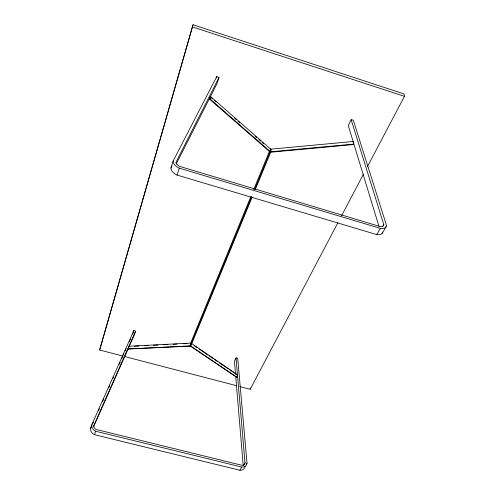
<?xml version="1.0" encoding="UTF-8"?>
<svg xmlns="http://www.w3.org/2000/svg" width="495" height="495" viewBox="0 0 495 495"><rect width="100%" height="100%" fill="white"/><g stroke="black" fill="none" stroke-linecap="round" stroke-linejoin="round"><path stroke-width="0.74" d="M245.143 466.395A6.466 5.204 33.8 0 1 239.871 470.25L94.526 434.703A6.967 5.798 13.6 0 1 90.597 428.447L91.674 424.957L133.873 330.536L135.562 331.18L93.679 425.867A4.944 4.102 13.8 0 0 95.912 429.4L242.024 465.312A4.492 3.595 33.6 0 0 245.025 463.128L236.028 357.916L237.711 358.17L247.011 463.209L246.263 464.483M270.499 151.786L270.666 149.168L210.653 96.55L210.282 96.896L209.812 99.384L270.307 152.256L353.467 144.571L353.442 144.113L270.499 151.786L210.183 99.037L210.653 96.55M255.309 189.517L270.883 151.748L271.05 149.131L270.394 148.927L270.227 151.55L254.678 189.331M376.738 234.587L380.346 228.374A9.071 4.894 27.9 0 0 386.434 225.213L353.306 120.198L351.147 119.679L383.829 224.823A6.262 3.385 27.9 0 1 380.37 226.611L179.4 166.314A6.973 3.941 18.9 0 1 175.929 162.354L219.007 77.48L216.742 76.589L173.089 161.092L170.948 168.022A9.801 5.612 18.9 0 0 177.055 175.063L376.738 234.587A9.003 4.925 28 0 0 382.771 232.081M239.772 386.546L250.204 389.268L250.303 387.944M190.977 343.085L128.873 346.24L128.236 348.975L190.433 346.141L237.247 377.58L237.489 374.795L191.615 343.518M236.969 377.753L237.154 375.668M237.247 377.58L190.55 345.844L190.866 343.771M252.079 197.356L190.662 346.296L190.136 346.154L190.556 343.388L250.73 196.831M128.335 349.253L128.873 346.24M122.735 356.029L99.631 350.002L193.031 24.75L403.994 93.92L404.452 96.339L367.414 166.667M99.631 350.002L193.031 24.75M93.264 426.832L93.697 425.44M94.526 434.703L95.634 431.238A7.004 5.81 13.8 0 1 91.674 424.957M177.055 175.063L179.252 168.139A9.875 5.587 18.9 0 1 173.089 161.092M132.722 334.057L133.873 330.536M216.284 78L216.742 76.589M135.562 331.18L134.405 334.7L93.549 426.814M219.007 77.48L216.915 83.841L176.183 164.043M253.663 189.684L269.515 151.074M190.136 346.154L251.745 196.459M90.597 428.447L91.853 425.626M92.485 424.221L93.425 422.105M98.456 410.838L99.396 408.721M102.545 401.68L103.802 398.859M108.832 387.591L109.772 385.475M112.916 378.434L113.547 377.023M119.208 364.345L120.149 362.235M121.721 358.714L122.661 356.598M123.292 355.187L123.923 353.783M125.179 350.961L126.12 348.851M129.269 341.804L130.525 338.988M236.028 357.916L234.42 361.239L235.527 374.331M351.147 119.679L348.282 125.612L378.904 226.209M170.948 168.022L172.006 165.967M250.204 389.268L337.936 222.657M341.531 215.832L363.46 174.178M239.871 470.25L241.721 467.063A6.503 5.204 33.6 0 0 247.011 463.209M243.62 465.306L245.105 462.757M382.777 226.314L383.854 224.458M382.251 233.275L386.205 226.531M209.812 99.384L210.183 99.037M237.489 374.795L234.673 373.242M270.666 149.168L353.226 141.483L353.467 144.571M134.318 346.246L138.903 346.017M144.249 345.745L148.073 345.547M153.419 345.275L158.004 345.046M163.35 344.774L167.935 344.539M173.281 344.266L177.105 344.075M183.212 343.765L187.036 343.567M128.236 348.975L190.55 345.844M95.634 431.238L241.721 467.063M124.226 356.419L236.789 385.766M179.252 168.139L380.346 228.374M270.227 151.55L270.883 151.748M192.468 26.928L404.452 96.339M194.028 345.541L197.202 347.707M199.108 349L207.999 355.064M209.274 355.93L213.079 358.522M214.354 359.389L217.528 361.554M219.434 362.854L228.325 368.911M229.593 369.777L233.405 372.376M210.282 96.896L212.596 98.926M214.335 100.448L216.067 101.97M234.593 118.194L236.325 119.716M238.064 121.238L239.797 122.76M255.426 136.453L256.583 137.468M258.897 139.497L260.636 141.019M262.369 142.541L263.532 143.556M235.719 376.639L243.187 465.176M353.226 141.483L353.251 141.941"/></g></svg>
